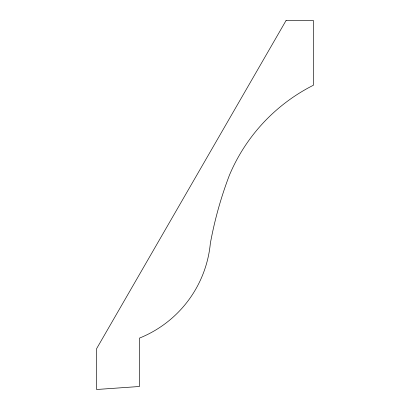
<?xml version="1.0" encoding="UTF-8"?>
<svg xmlns="http://www.w3.org/2000/svg" width="410" height="410" viewBox="0 0 410 410"><rect width="100%" height="100%" fill="white"/><g stroke="black" fill="none" stroke-linecap="round" stroke-linejoin="round"><path stroke-width="0.61" d="M286.077 20.5L96.57 348.741L96.57 389.5L139.487 386.497L139.487 338.096A113.811 113.811 0 0 0 210.345 243.386A386.051 386.051 0 0 1 229.369 175.311A177.971 177.971 0 0 1 313.43 85.218L313.43 20.5L286.077 20.5"/></g></svg>
